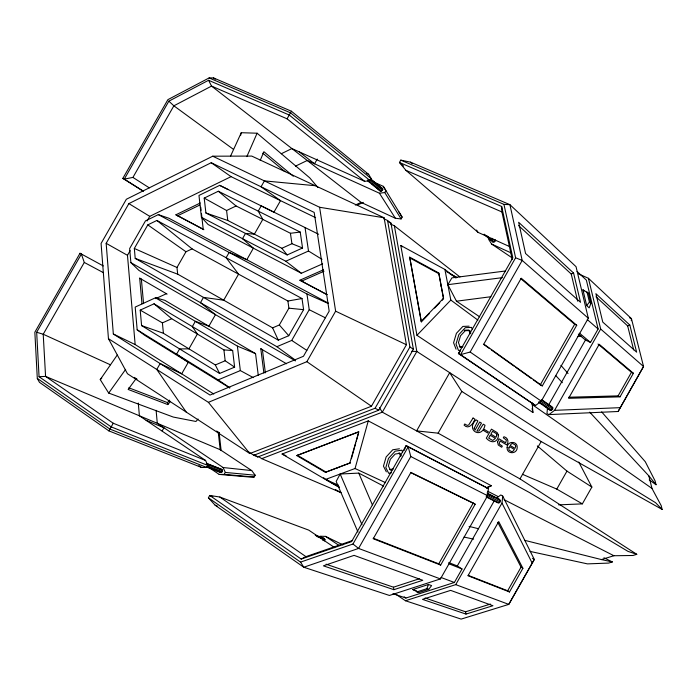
<?xml version="1.0" encoding="UTF-8"?>
<svg xmlns="http://www.w3.org/2000/svg" width="697" height="697" viewBox="0 0 697 697"><rect width="100%" height="100%" fill="white"/><g stroke="black" fill="none" stroke-linecap="round" stroke-linejoin="round"><path stroke-width="1.05" d="M429.465 313.441L421.337 321.875L409.697 257.158L438.753 272.971L443.571 298.211L442.046 300.407M421.337 321.875L409.697 257.158M443.519 298.874L438.753 272.971M441.105 286.206L441.149 285.543M631.299 320.681L631.456 318.651L588.425 278.295L578.58 273.877M547.537 407.684L546.953 413.565L548.931 414.61L618.126 411.491L643.54 366.509L631.456 318.651L629.513 317.762M395.617 594.071L405.454 600.744L455.733 584.626L501.979 503.077L502.729 496.072L500.803 494.94L496.83 497.911M487.612 495.741L488.405 488.606L406.116 445.601L351.549 541.63L301.182 559.072L209.736 495.454L208.394 497.797L215.155 505.238L303.787 567.236L389.414 595.456L440.426 578.928L487.612 495.741L410.794 456.526L408.189 446.829L406.116 445.601L404.295 450.332M538.572 402.239L550.151 410.185L551.475 410.254L552.582 409.296L552.817 407.884L552.041 406.848L542.275 400.069M486.114 496.891L497.649 502.755L498.956 502.868L500.045 501.936L500.298 500.498L499.549 499.409L487.081 492.997M484.084 234.41L492.866 241.998L494.086 241.972L495.114 241.049L495.34 239.759M315.445 535.191L324.332 538.467L324.941 539.513L324.671 540.872L322.694 540.149M367.441 180.654L380.518 191.239L382.548 190.307L382.792 189.114L382.191 188.303L370.769 179.007M206.634 467.025L220.304 472.453L221.315 472.54L222.23 471.712L221.986 469.499L206.39 463.252M240.57 135.575L241.267 132.709L257.097 133.214L309.747 177.857L317.928 187.537M349.737 463.244L358.859 431.731L296.765 455.585L325.36 472.331L350.26 462.886L325.36 472.331M351.401 458.739L355.705 443.153M356.28 441.079L358.572 432.767M368.269 420.883L282.076 454.026L325.438 479.475L355.052 468.515L368.269 420.883L491.376 485.748L486.497 488.083M416.736 591.945L426.852 588.686L428.481 584.487L431.6 585.602L428.725 589.348L418.627 592.598L412.842 589.549L428.481 584.487M590.917 303.448L589.174 307.839L586.691 305.617L582.919 289.813L588.468 293.245L590.917 303.448L589.435 302.106L586.987 291.886M260.208 160.449L263.884 151.711L293.298 176.228M246.851 156.607L257.097 133.214M230.533 156.172L241.267 132.709M383.559 486.097L358.755 473.106L340.171 474.021L336.172 481.427L357.997 532.107M618.126 411.491L643.54 366.509L600.675 329.036L588.425 278.295M108.889 430.894L113.254 423.253L205.58 460.464L207.793 465.439L206.652 467.443L201.59 467.478L108.889 430.894L39.441 382.313L37.298 378.401L34.85 332.216L80.007 253.272L103.313 265.94M291.407 111.215L368.643 174.355L371.231 178.641L370.098 180.636L364.67 181.325L287.059 118.812L291.407 111.215L213.5 77.898L209.117 77.933L167.89 99.654L122.855 178.38L142.118 190.516M373.243 538.215L438.744 563.829L473.228 503.051L475.18 504.219L440.661 565.075L373.235 538.746L410.794 472.636L475.18 504.219M542.31 385.903L483.805 344.1L521.234 278.216L576.724 325.246L542.31 385.903L540.28 384.857L574.659 324.262L520.711 278.608M403.546 166.008L399.442 162.462L501.657 206.469L512.818 257.829L458.434 353.536L535.531 405.523L541.273 401.15L588.312 318.233L576.036 266.672L509.908 204.665L410.568 162.174L400.766 160.127L399.442 162.462L405.915 170.329L478.081 232.389L509.551 246.555M448.755 562.557L457.31 565.964L494.173 500.977M548.173 405.759L585.454 340.023L578.353 334.09M392.934 593.696L405.959 598.035L454.374 582.474L462.024 568.979L457.31 565.964M585.454 340.023L590.498 342.445L598.122 329.001L586.36 280.116L577.038 271.429M548.931 414.61L554.568 410.341L600.675 329.036M519.988 478.883L541.168 441.541L461.797 391.453L449.687 372.668L416.606 430.903L438.108 433.168L519.988 478.883L636.779 554.315L633.007 555.492L613.891 555.736L601.433 559.578L524.763 540.349M522.462 474.291L556.781 489.094L566.966 471.12L537.335 445.923M468.131 575.33L507.669 590.786L521.06 567.149L497.78 522.323M568.752 397.229L618.108 395.879L631.447 372.32L598.017 344.03M509.49 591.945L522.898 568.282L498.703 521.565L467.983 575.739L509.49 591.945L507.669 590.786M620.025 396.846L633.39 373.261L599.211 344.301L568.595 398.309L620.025 396.846L618.108 395.879M502.729 496.072L534.303 559.447L508.775 604.386L461.144 619.102L405.454 600.744M558.654 504.863L582.352 503.87L591.875 487.064L578.745 461.998M135.209 258.395L177.674 274.148L272.605 327.86L279.34 324.968L288.898 308.187L287.905 301.017L192.102 248.881L156.895 220.461L147.808 224.87L134.329 248.454L135.209 258.395L278.295 340.145L288.758 335.71L303.604 309.66L302.01 298.534L156.895 220.461M130.879 262.612L276.883 346.697L291.721 340.432L309.224 309.703L306.941 293.951L158.306 214.624L145.481 220.879L129.651 248.559L130.879 262.612L138.991 270.453L295.484 360.898M207.471 466.476L219.18 474.422L224.199 474.404L225.323 472.435L223.11 467.53L157.287 423.297L156.111 410.367M295.467 166.147L307.229 160.484L379.403 193.2L384.77 192.546L385.894 190.586L383.306 186.343L373.383 181.9M108.453 338.69L208.394 402.326L306.863 361.682L335.623 311.184L319.609 207.27L212.724 156.198L126.357 199.264L101.082 243.462L108.453 338.69L127.464 373.74L249.822 453.547L371.449 406.238L406.421 344.736L384.108 217.786L251.748 156.084L212.724 156.198M219.18 474.422L248.106 476.896L254.152 477.009L255.18 475.206L251.713 470.571L220.191 449.704L45.575 376.397L39.058 376.711L36.671 332.251L81.383 254.083L80.007 253.272M143.521 191.257L124.275 179.12L168.866 101.161L208.56 80.277L211.557 86.088L361.124 202.391L395.382 218.266L401.106 218.936L402.125 217.133L398.972 211.966M248.385 451.726L253.83 455.272L375.099 408.233L409.923 346.993L387.549 220.479L383.629 218.64M253.83 455.272L257.812 456.971L378.724 410.211L413.391 349.241L390.973 223.145L387.549 220.479M489.468 238.069L488.684 239.454L491.681 244.089L512.426 258.064M208.394 497.797L300.555 562.113L352.97 544.017L408.189 446.829L488.405 488.606M400.766 160.127L503.957 204.378L515.606 257.785L460.569 354.651L535.531 405.523M410.794 456.526L358.572 548.434L303.787 567.236L300.555 562.113M460.264 351.236L458.434 353.536L460.569 354.651L470.153 352.029L522.192 260.434L509.908 204.665L503.957 204.378M438.108 433.168L461.797 391.453M81.383 254.083L84.285 262.447L43.214 334.238L45.575 376.397L113.254 423.253M122.855 178.38L124.275 179.12L132.918 177.413L173.867 105.822L211.557 86.088L287.059 118.812M106.162 243.331L128.875 203.602L211.2 162.723L314.181 212.411L329.176 311.132L303.465 356.272L210.032 395.06L113.332 334.002L106.162 243.331L127.473 255.32L135.157 344.562L213.796 394.049M127.473 255.32L130.13 250.685M147.102 220.993L149.75 216.349L231.055 176.646L315.61 217.673M177.674 274.148L176.986 267.482L185.968 251.756L192.102 248.881M162.157 430.929L163.961 427.775L146.091 420.308M317.231 159.09L314.539 163.795L299.274 151.885M479.719 316.856L456.474 301.209L447.84 284.681L451.917 277.868L505.342 271.002M198.061 419.01L195.953 421.476L173.3 417.067L108.697 393.064L100.229 379.604L117.227 355.069M108.697 393.064L125.652 369.366M136.22 378.497L128.143 389.44L167.829 404.6L170.486 401.28M586.691 305.617L589.435 302.106M167.829 404.6L167.533 402.639L169.528 400.148M416.945 335.301L450.82 300.067L444.895 269.443L400.792 245.492L416.945 335.301L532.917 412.511L532.151 402.84M421.363 321.23L443.571 298.211M434.649 308.074L439.824 302.707M100.229 379.604L101.771 378.123M337.496 467.809L338.028 467.452M301.182 559.072L305.939 556.642L352.612 540.471M281.292 153.741L291.904 148.566L364.67 181.325M318.625 234.262L219.686 185.35L198.967 195.439L201.433 217.298L208.115 224.504L301.365 273.268L322.624 263.841M204.204 198.096L218.318 191.239L300.224 232.066L302.55 247.993L287.173 254.945L205.903 212.977L204.204 198.096L226.577 210.511L227.788 220.496L281.876 248.289L287.173 254.945M203.881 229.722L175.905 214.798L200.266 202.993M177.517 215.809L199.908 204.979M226.577 210.511L236.074 205.981L290.431 233.277L300.224 232.066M355.322 205.049L361.124 202.391M357.404 205.084L363.32 202.374M258.265 375.256L255.555 353.64L164.823 300.311L155.457 297.793L135.192 307.081L137.17 329.812L144.802 335.362L229.757 387.95M155.684 298.63L166.374 293.733M140.21 310.113L154.028 303.805L232.659 350.547L234.619 367.136L219.59 373.47L141.587 325.586L140.21 310.113L162.41 322.885L171.706 318.721L223.92 349.903L232.659 350.547M281.876 248.289L291.921 243.715L302.55 247.993M201.433 217.298L285.814 261.227L308.501 251.016L321.997 259.345M326.797 294.596L299.884 280.211L323.469 269.8M301.418 281.205L324 271.246M141.587 325.586L163.403 333.271L215.338 364.949L225.166 360.776L234.619 367.136M137.17 329.812L218.144 379.891L240.334 370.586L253.359 377.635M518.551 225.575L571.244 274.026L573.587 273.067L580.505 302.298L525.573 253.499L518.655 222.299L573.587 273.067M258.134 456.308L261.75 458.661L382.313 412.171L416.832 351.462L394.363 225.793L390.451 223.964M595.987 296.774L627.64 325.882L629.818 325.046L636.631 352.168L602.774 322.092L595.891 293.69L629.818 325.046M296.765 455.585L358.336 432.053M487.586 487.064L491.376 485.748M326.091 564.204L393.483 587.196L419.263 578.78M393.875 589.688L422.783 580.279L354.076 555.37L323.399 565.842L393.875 589.688L393.483 587.196M603.924 557.783L612.367 561.93L608.655 563.089L587.466 563.882L530.016 551.397M425.109 597.991L465.57 611.792L490.453 604.064M465.979 614.083L492.962 605.719L450.637 590.376L422.478 599.368L465.979 614.083L465.57 611.792M287.905 301.017L302.01 298.534M391.522 472.793L388.673 473.263L385.816 467.582L388.49 458.399L395.138 451.177L401.786 450.192L402.7 452.109M389.51 469.569L393.387 468.942M392.385 469.83L390.442 470.144L388.368 465.988L390.329 459.306L395.164 454.043L400.008 453.311L401.219 455.829M399.425 448.79L392.777 449.765L386.129 456.971L383.463 466.154L386.33 471.834M578.005 336.564L581.228 336.128M456.474 301.209L490.923 296.722M447.84 284.681L502.424 277.641M460.551 350.295L458.478 350.425L456.021 344.039L458.861 334.577L465.326 327.668L471.555 327.398L472.226 329.237M459.271 346.801L462.913 346.583M462.067 347.202L460.247 347.306L458.46 342.645L460.534 335.754L465.239 330.726L469.787 330.517L470.823 333.332M381.102 188.356L382.191 188.303M464.263 330.23L468.811 330.021L470.196 333.776M469.107 326.17L462.869 326.431L456.404 333.323L453.581 342.776L456.047 349.162M554.568 410.341L620.225 407.658M411.483 351.323L416.832 351.462L557.948 442.56L655.546 502.694L662.15 509.455L661.209 505.639L651.974 488.431L648.82 475.842L589.706 412.145M319.949 536.237L325.525 536.376L342.976 544.88M221.986 469.499L206.347 463.557M224.199 474.404L254.152 477.009M498.25 499.296L499.549 499.409M225.323 472.435L255.18 475.206M315.305 185.716L264.407 180.889L261.044 186.77L280.516 200.64L273.93 212.176L261.227 205.885L258.23 211.139L262.795 219.398L254.379 234.157L245.51 233.425L242.504 238.688L253.394 248.176L246.808 259.72L229.139 252.427L226.124 257.707L238.566 274.165L223.711 300.198L203.472 297.401L200.457 302.681L215.46 314.652L208.873 326.205L195.352 321.317L192.346 326.579L197.373 334.055L188.931 348.84L179.591 348.918L176.585 354.189L188.286 362.283L181.69 373.845L160.136 363.555L156.773 369.454L186.212 412.066M288.898 308.187L303.604 309.66M223.11 467.53L251.713 470.571M324.332 538.467L315.297 535.427M334.726 547.659L308.762 530.138L219.834 497.031L209.736 495.454L212.777 496.578M319.609 207.27L384.108 217.786M601.433 559.578L612.367 561.93M464.045 537.065L473.62 539.147M469.098 526.383L478.551 528.753M36.671 332.251L43.214 334.238L110.361 364.775M636.779 554.315L628.006 551.379L529.581 492.605L382.313 412.171L379.412 407.719M158.306 214.624L168.848 218.213L328.383 303.143M205.903 212.977L227.788 220.496M412.842 589.549L415.212 590.368M426.852 588.686L428.725 589.348M215.155 505.238L217.185 505.97M317.048 536.603L324.941 539.513M440.426 578.928L358.572 548.434L352.97 544.017M455.733 584.626L508.775 604.386L534.303 559.447L532.482 558.341M440.974 577.456L454.374 582.474M586.935 292.662L588.468 293.245M128.858 387.802L167.533 402.639M215.878 469.952L218.806 471.111M206.678 466.72L221.315 472.54M206.652 467.443L109.917 429.073L37.298 378.401M448.885 563.768L462.024 568.979M206.904 464.211L222.509 470.449M207.793 465.439L111.171 426.878L39.058 376.711M207.601 465.875L222.23 471.712M515.606 257.785L522.192 260.434L588.312 318.233M155.457 297.793L237.398 346.121L255.555 353.64M209.117 77.933L290.475 112.818L371.231 178.641M261.75 458.661L340.999 492.64L335.301 489.512M208.56 80.277L289.22 115.005L370.098 180.636M405.915 170.329L501.918 211.94L512.234 259.511M325.438 479.475L338.411 485.129M282.076 454.026L286.058 455.794M366.666 173.475L368.643 174.355M134.329 248.454L176.986 267.482M306.941 293.951L328.322 303.526M491.681 244.089L511.363 253.002M355.052 468.515L385.554 482.655M389.013 222.23L390.973 223.145M574.659 324.262L576.724 325.246M335.623 311.184L406.421 344.736M113.332 334.002L135.157 344.562M631.447 372.32L633.39 373.261M410.699 472.357L473.228 503.051M219.686 185.35L228.093 189.514M309.224 309.703L325.394 317.815M339.5 487.151L330.544 482.202M339.021 487.238L327.738 480.843L323.539 477.741M486.462 496.517L498.956 502.868M613.891 555.736L504.088 499.679M486.619 495.079L500.045 501.936M487.83 494.112L500.298 500.498M489.608 494.861L494.408 497.327M487.778 491.254L498.329 496.708M175.905 214.798L203.228 229.217L201.45 213.482M299.884 280.211L327.154 294.604M84.285 262.447L103.33 272.623M446.672 271.725L457.032 277.545M450.131 273.982L454.583 276.395M409.67 257.846L438.709 273.651M263.893 373.052L260.8 348.77L262.403 349.65L265.374 372.834M375.099 408.233L378.724 410.211M141.979 303.796L139.688 278.173L141.36 279.088L143.565 303.613M541.168 441.541L662.15 509.455M556.781 489.094L582.352 503.87M139.688 278.173L167.114 294.108M260.8 348.77L286.528 363.773M297.331 455.237L325.9 471.974M128.875 203.602L149.75 216.349M521.06 567.149L522.898 568.282M132.918 177.413L149.315 187.859M566.966 471.12L591.875 487.064M409.923 346.993L413.391 349.241M438.744 563.829L440.661 565.075M254.187 454.618L257.812 456.971M134.338 377.399L137.048 379.168M216.628 431.025L219.355 432.802M291.721 340.432L306.837 350.391M218.144 379.891L229.862 387.776M325.525 536.376L338.995 545.429M205.58 460.464L139.391 415.787L138.302 403.032M532.055 404.452L651.974 488.431M404.155 596.815L405.959 598.035M198.906 465.648L201.59 467.478M539.574 402.413L542.249 404.243M544.026 405.471L550.151 410.185M539.025 401.69L551.475 410.254M306.863 361.682L371.449 406.238M470.153 352.029L541.273 401.15M541.038 401.324L552.582 409.296M219.834 497.031L305.939 556.642M541.281 399.895L552.817 407.884M211.2 162.723L231.055 176.646M147.808 224.87L185.968 251.756M483.422 344.266L489.547 348.631M491.289 349.885L514.038 366.117M515.789 367.371L531.532 378.61M533.283 379.856L540.28 384.857M649.229 479.85L656.043 484.729L655.119 480.974L645.291 461.728L601.668 411.91M276.883 346.697L295.014 359.861M233.434 149.341L173.867 105.822L168.866 101.161M327.372 479.989L329.672 481.688M450.82 300.067L477.898 320.141M415.996 590.638L418.627 592.598M400.792 245.492L402.517 246.808M285.814 261.227L301.365 273.268M444.895 269.443L455.986 278.042M394.363 225.793L459.933 276.97M213.5 77.898L215.199 79.24M368.478 181.168L370.107 182.483M371.745 183.808L380.518 191.239M369.488 179.704L382.548 190.307M367.72 179.939L381.607 191.187M370.551 179.155L382.792 189.114M262.804 153.201L284.899 171.558M218.318 191.239L236.074 205.981M579.512 333.227L590.498 342.445M154.028 303.805L171.706 318.721M486.898 235.76L494.086 241.972M484.18 234.201L485.783 235.586M488.179 237.66L491.376 240.421M491.925 238.278L495.114 241.049M587.266 319.557L598.122 329.001M410.568 162.174L412.197 163.603M582.919 289.813L584.164 290.945M555.709 375.526L562.357 382.688M279.34 324.968L288.758 335.71M560.902 365.35L568.055 373.522M648.82 475.842L656.043 484.729M208.394 402.326L249.822 453.547M492.178 241.11L492.866 241.998M476.565 230.045L478.081 232.389M379.403 193.2L395.382 218.266M384.77 192.546L401.106 218.936M383.306 186.343L402.125 217.133M501.979 503.077L532.168 563.098M215.338 364.949L219.59 373.47M399.067 452.754L400.688 456.099M272.605 327.86L278.295 340.145M340.171 474.021L362.004 524.797M358.755 473.106L372.355 504.82M627.64 325.882L633.651 349.859M571.244 274.026L577.639 301.148M532.09 408.625L532.917 412.511M305.025 227.527L308.501 251.016M290.431 233.277L291.921 243.715M237.398 346.121L240.334 370.586M223.92 349.903L225.166 360.776M200.736 207.192L201.093 210.337M219.111 432.393L221.132 450.628M218.335 432.872L220.191 449.704M162.41 322.885L163.403 333.271M501.657 206.469L501.918 211.94M474.169 428.202L475.11 430.084L479.675 422.042L481.461 423.123L476.905 431.147L478.952 431.042L483.239 424.194L485.007 425.266C481.705 439.938 465.256 429.822 476.077 419.864L477.881 420.953L474.169 428.202M497.614 442.064L498.233 444.974L501.701 447.247L502.319 446.15L499.209 443.972L500.054 440.94L506.728 444.913C509.185 441.95 507.869 437.568 503.94 436.714L503.312 437.821L506.388 439.999L505.682 442.822L498.982 438.814L497.614 442.064M498.512 435.076C498.076 442.569 491.315 443.954 486.306 438.195L491.429 429.152L497.17 432.628L498.512 435.076M507.102 447.674C506.649 454.383 517.261 454.435 517.218 447.491C517.688 440.748 507.041 440.687 507.102 447.674M515.71 446.315L514.987 448.38L510.117 445.461L511.563 443.771L512.687 443.475L515.405 445.113L515.71 446.315M496.874 435.033L496.055 437.254L490.906 434.179L492.526 431.321L496.534 433.743L496.874 435.033M508.923 447.796L508.958 450.062L511.685 451.673L512.861 451.334L514.369 449.46L509.49 446.559L508.923 447.796M473.054 418.034L468.706 424.97L467.217 425.423L464.751 423.968L464.097 425.135C468.828 430.066 473.498 423.367 474.875 419.132L473.054 418.034M484.249 429.396L483.605 430.528L487.708 432.976L488.344 431.844L484.249 429.396M490.27 435.294L488.684 438.099L492.718 440.478L495.428 438.369L490.27 435.294"/></g></svg>
